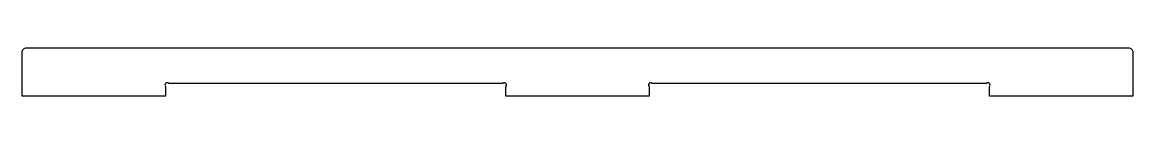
# Model space of a CAD drawing. Header units: inches. Extents: x -78 to -16, y -0.7 to 2.
import ezdxf

# ---------------------------------------------------------------- set-up
doc = ezdxf.new("R2010")
doc.units = ezdxf.units.IN
doc.layers.get('0').update_dxf_attribs({"linetype": 'CONTINUOUS'})

msp = doc.modelspace()

# ---------------------------------------------------------------- linework, layer by layer
msp.add_lwpolyline([(-16.25, 2, -0.414214), (-16, 1.75), (-16, -0.72), (-24, -0.72), (-24, -0.177, 1), (-24.177, 0), (-42.823, 0, 1), (-43, -0.177), (-43, -0.72), (-51, -0.72), (-51, -0.177, 1), (-51.177, 0), (-69.823, 0, 1), (-70, -0.177), (-70, -0.72), (-78, -0.72), (-78, 1.75, -0.414214), (-77.75, 2)], format="xyb", close=True)

doc.saveas('drawing.dxf')
